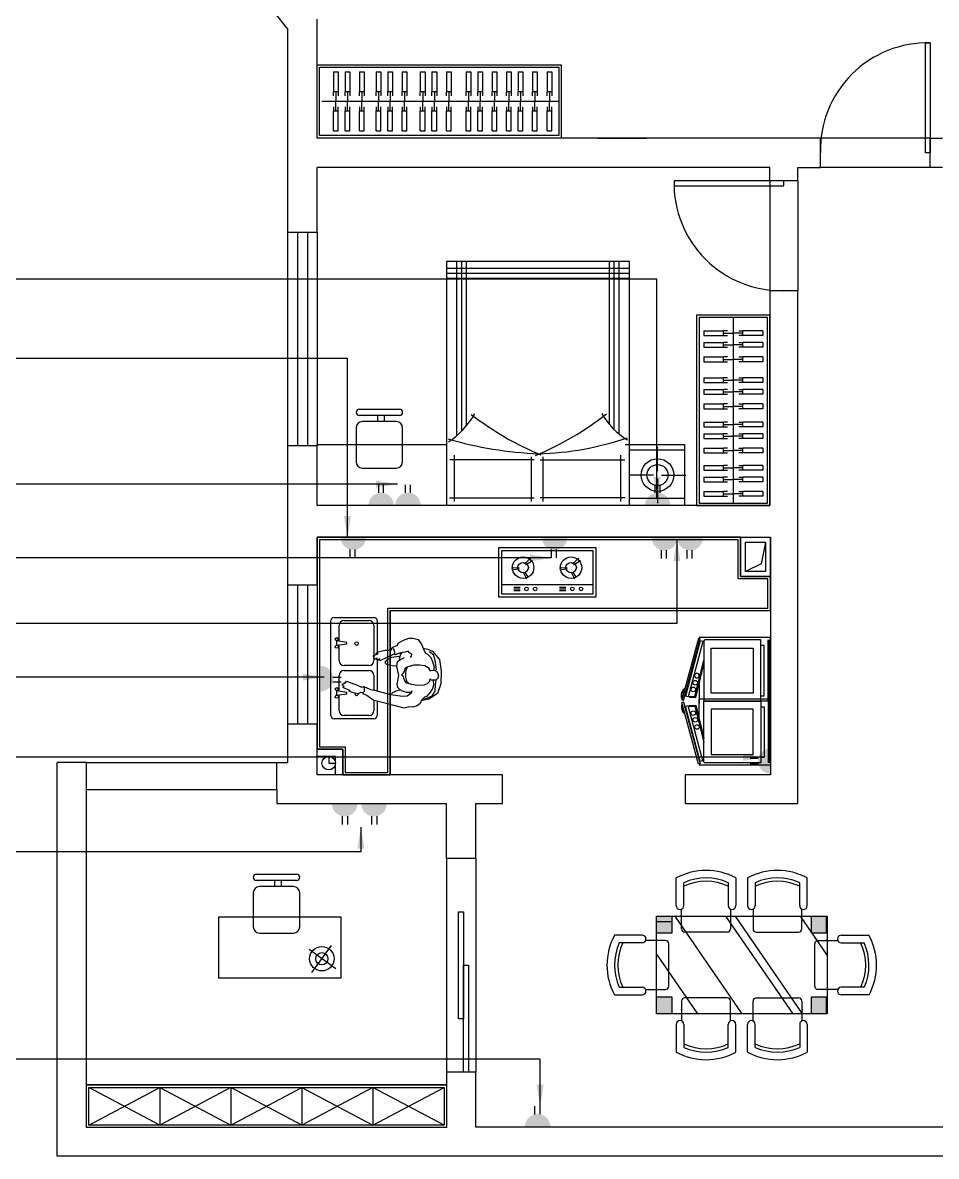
# Model space of a CAD drawing. Header units: millimetres. Extents: x -1705246 to 222838, y -3231245 to 126310.
# Drawn here: x 152558 to 160046, y -775 to 8510 of the extents above; entities that cross this region are included whole.
import ezdxf

# ---------------------------------------------------------------- set-up
doc = ezdxf.new("R2010")
doc.units = ezdxf.units.MM
for name, color, linetype in [('016-P平面家具', 1, 'Continuous'), ('家具', 1, 'Continuous'), ('家具内线', 8, 'Continuous'), ('家具外线', 1, 'Continuous')]:
    doc.layers.add(name, color=color, linetype=linetype)
doc.styles.get("Standard").update_dxf_attribs({"font": ''})
doc.styles.get('Standard').set_extended_font_data('SimSun')
doc.linetypes.add('FENCELINE1', pattern='A,6.35,-2.54,[133,ltypeshp.shx,S=2.54,R=0,X=-2.54,Y=0],-2.54,25.4', length=36.83)
doc.dimstyles.new('ISO-25', dxfattribs={"dimscale": 70, "dimtxt": 2.5, "dimasz": 2.5, "dimexe": 1.25, "dimexo": 0.625, "dimtad": 1, "dimdec": 0, "dimtxsty": 'Standard', "dimblk": 'ARCHTICK', "dimcen": 2.5, "dimclrd": 251, "dimclre": 251, "dimclrt": 3, "dimadec": 0, "dimazin": 0, "dimtfac": 1, "dimtdec": 0, "dimtix": 1, "dimtmove": 2, "dimatfit": 3, "dimfxl": 1, "dimarcsym": 0})

# ---------------------------------------------------------------- blocks, each defined once
blk = doc.blocks.new('_ArchTick')
at = {"color": 0, "linetype": 'ByBlock', "const_width": 0.15}
blk.add_lwpolyline([(-0.5, -0.5), (0.5, 0.5)], dxfattribs=at)

msp = doc.modelspace()

# ---------------------------------------------------------------- hatches: boundary and pattern name
for points in [[(155391.4, 4555.9), (155600, 4555.9, 1)], [(155611.4, 4555.9), (155820, 4555.9, 1)], [(157657.6, 4555.9), (157866.2, 4555.9, 1)], [(155371.6, 4295.7), (155163, 4295.7, 1)], [(157021.6, 4295.7), (156813, 4295.7, 1)], [(157922.8, 4290.6), (157714.2, 4290.6, 1)], [(158132.8, 4290.6), (157924.2, 4290.6, 1)], [(154999.3, 3241.6), (154999.3, 3033, 1)], [(158689.1, 2358.4), (158689.1, 2567, 1)], [(155301.6, 2112.9), (155093, 2112.9, 1)], [(155541.6, 2112.9), (155333, 2112.9, 1)], [(156674.6, -532.9), (156883.2, -532.9, 1)]]:
    msp.add_hatch(color=5).paths.add_polyline_path(points)
at = {"layer": '家具内线'}
h = msp.add_hatch(color=250, dxfattribs=at)
h.paths.add_polyline_path([(159024.1, 530.7), (159024.1, 391.7), (159151.4, 391.7), (159151.4, 530.7)])
h.paths.add_polyline_path([(159024.1, 1052.8), (159151.4, 1052.8), (159151.4, 1191.7), (159024.1, 1191.7)])
h.paths.add_polyline_path([(157751.4, 1052.8), (157878.7, 1052.8), (157878.7, 1191.7), (157751.4, 1191.7)])
h.paths.add_polyline_path([(157878.7, 530.7), (157751.4, 530.7), (157751.4, 391.7), (157878.7, 391.7)])

# ---------------------------------------------------------------- linework, layer by layer
at = {"color": 250}
for p, q in [((154613.2, 8601.8), (154731.2, 8454.4)), ((154731.2, 6795), (154731.2, 8454.4)), ((154971.2, 7565), (154971.2, 8538.7)), ((159956.2, 7445), (159956.2, 8345)), ((159956.2, 8345), (159996.2, 8345)), ((159996.2, 8345), (159996.2, 7445)), ((154971.2, 7565), (154971.2, 8165)), ((154971.2, 8165), (156971.2, 8165)), ((154991.2, 7585), (154991.2, 8145)), ((154991.2, 8145), (156951.2, 8145)), ((155105.4, 8106.7), (155144.3, 8106.7)), ((155105.4, 8106.7), (155105.4, 7944)), ((155144.3, 8106.7), (155144.3, 7944)), ((155200.9, 8106.7), (155239.8, 8106.7)), ((155200.9, 8106.7), (155200.9, 7944)), ((155239.8, 8106.7), (155239.8, 7944)), ((155319, 8106.7), (155357.9, 8106.7)), ((155319, 8106.7), (155319, 7944)), ((155357.9, 8106.7), (155357.9, 7944)), ((155455.2, 8106.7), (155494.2, 8106.7)), ((155455.2, 8106.7), (155455.2, 7944)), ((155494.2, 8106.7), (155494.2, 7944)), ((155550.7, 8106.7), (155589.7, 8106.7)), ((155550.7, 8106.7), (155550.7, 7944)), ((155589.7, 8106.7), (155589.7, 7944)), ((155668.9, 8106.7), (155707.8, 8106.7)), ((155668.9, 8106.7), (155668.9, 7944)), ((155707.8, 8106.7), (155707.8, 7944)), ((155817, 8106.7), (155855.9, 8106.7)), ((155817, 8106.7), (155817, 7944)), ((155855.9, 8106.7), (155855.9, 7944)), ((155912.5, 8106.7), (155951.4, 8106.7)), ((155912.5, 8106.7), (155912.5, 7944)), ((155951.4, 8106.7), (155951.4, 7944)), ((156030.6, 8106.7), (156069.5, 8106.7)), ((156030.6, 8106.7), (156030.6, 7944)), ((156069.5, 8106.7), (156069.5, 7944)), ((156191.8, 8106.7), (156230.7, 8106.7)), ((156191.8, 8106.7), (156191.8, 7944)), ((156230.7, 8106.7), (156230.7, 7944)), ((156287.3, 8106.7), (156326.2, 8106.7)), ((156287.3, 8106.7), (156287.3, 7944)), ((156326.2, 8106.7), (156326.2, 7944)), ((156405.4, 8106.7), (156444.3, 8106.7)), ((156405.4, 8106.7), (156405.4, 7944)), ((156444.3, 8106.7), (156444.3, 7944)), ((156522.8, 8106.7), (156561.7, 8106.7)), ((156522.8, 8106.7), (156522.8, 7944)), ((156561.7, 8106.7), (156561.7, 7944)), ((156618.2, 8106.7), (156657.2, 8106.7)), ((156618.2, 8106.7), (156618.2, 7944)), ((156657.2, 8106.7), (156657.2, 7944)), ((156736.4, 8106.7), (156775.3, 8106.7)), ((156736.4, 8106.7), (156736.4, 7944)), ((156775.3, 8106.7), (156775.3, 7944)), ((156856.7, 8106.7), (156895.6, 8106.7)), ((156856.7, 8106.7), (156856.7, 7944)), ((156895.6, 8106.7), (156895.6, 7944)), ((156951.2, 8145), (156951.2, 7585)), ((156971.2, 8165), (156971.2, 7565)), ((155144.3, 7944), (155105.4, 7944)), ((155105.4, 7910.3), (155105.4, 7944)), ((155124.9, 7944), (155124.9, 7865)), ((155144.3, 7944), (155144.3, 7910.3)), ((155239.8, 7944), (155200.9, 7944)), ((155200.9, 7910.3), (155200.9, 7944)), ((155220.4, 7944), (155220.4, 7865)), ((155239.8, 7944), (155239.8, 7910.3)), ((155357.9, 7944), (155319, 7944)), ((155319, 7910.3), (155319, 7944)), ((155338.5, 7944), (155338.5, 7865)), ((155357.9, 7944), (155357.9, 7910.3)), ((155494.2, 7944), (155455.2, 7944)), ((155455.2, 7910.3), (155455.2, 7944)), ((155474.7, 7944), (155474.7, 7865)), ((155494.2, 7944), (155494.2, 7910.3)), ((155589.7, 7944), (155550.7, 7944)), ((155550.7, 7910.3), (155550.7, 7944)), ((155570.2, 7944), (155570.2, 7865)), ((155589.7, 7944), (155589.7, 7910.3)), ((155707.8, 7944), (155668.9, 7944)), ((155668.9, 7910.3), (155668.9, 7944)), ((155688.3, 7944), (155688.3, 7865)), ((155707.8, 7944), (155707.8, 7910.3)), ((155855.9, 7944), (155817, 7944)), ((155817, 7910.3), (155817, 7944)), ((155836.5, 7944), (155836.5, 7865)), ((155855.9, 7944), (155855.9, 7910.3)), ((155951.4, 7944), (155912.5, 7944)), ((155912.5, 7910.3), (155912.5, 7944)), ((155932, 7944), (155932, 7865)), ((155951.4, 7944), (155951.4, 7910.3)), ((156069.5, 7944), (156030.6, 7944)), ((156030.6, 7910.3), (156030.6, 7944)), ((156050.1, 7944), (156050.1, 7865)), ((156069.5, 7944), (156069.5, 7910.3)), ((156230.7, 7944), (156191.8, 7944)), ((156191.8, 7910.3), (156191.8, 7944)), ((156211.3, 7944), (156211.3, 7865)), ((156230.7, 7944), (156230.7, 7910.3)), ((156326.2, 7944), (156287.3, 7944)), ((156287.3, 7910.3), (156287.3, 7944)), ((156306.8, 7944), (156306.8, 7865)), ((156326.2, 7944), (156326.2, 7910.3)), ((156444.3, 7944), (156405.4, 7944)), ((156405.4, 7910.3), (156405.4, 7944)), ((156424.9, 7944), (156424.9, 7865)), ((156444.3, 7944), (156444.3, 7910.3)), ((156561.7, 7944), (156522.8, 7944)), ((156522.8, 7910.3), (156522.8, 7944)), ((156542.2, 7944), (156542.2, 7865)), ((156561.7, 7944), (156561.7, 7910.3)), ((156657.2, 7944), (156618.2, 7944)), ((156618.2, 7910.3), (156618.2, 7944)), ((156637.7, 7944), (156637.7, 7865)), ((156657.2, 7944), (156657.2, 7910.3)), ((156775.3, 7944), (156736.4, 7944)), ((156736.4, 7910.3), (156736.4, 7944)), ((156755.8, 7944), (156755.8, 7865)), ((156775.3, 7944), (156775.3, 7910.3)), ((156895.6, 7944), (156856.7, 7944)), ((156856.7, 7910.3), (156856.7, 7944)), ((156876.2, 7944), (156876.2, 7865)), ((156895.6, 7944), (156895.6, 7910.3)), ((156951.2, 7865), (155011.2, 7865)), ((155105.4, 7819.7), (155105.4, 7786)), ((155124.9, 7786), (155124.9, 7865)), ((155144.3, 7786), (155144.3, 7819.7)), ((155200.9, 7819.7), (155200.9, 7786)), ((155220.4, 7786), (155220.4, 7865)), ((155239.8, 7786), (155239.8, 7819.7)), ((155319, 7819.7), (155319, 7786)), ((155338.5, 7786), (155338.5, 7865)), ((155357.9, 7786), (155357.9, 7819.7)), ((155455.2, 7819.7), (155455.2, 7786)), ((155474.7, 7786), (155474.7, 7865)), ((155494.2, 7786), (155494.2, 7819.7)), ((155550.7, 7819.7), (155550.7, 7786)), ((155570.2, 7786), (155570.2, 7865)), ((155589.7, 7786), (155589.7, 7819.7)), ((155668.9, 7819.7), (155668.9, 7786)), ((155688.3, 7786), (155688.3, 7865)), ((155707.8, 7786), (155707.8, 7819.7)), ((155817, 7819.7), (155817, 7786)), ((155836.5, 7786), (155836.5, 7865)), ((155855.9, 7786), (155855.9, 7819.7)), ((155912.5, 7819.7), (155912.5, 7786)), ((155932, 7786), (155932, 7865)), ((155951.4, 7786), (155951.4, 7819.7)), ((156030.6, 7819.7), (156030.6, 7786)), ((156050.1, 7786), (156050.1, 7865)), ((156069.5, 7786), (156069.5, 7819.7)), ((156191.8, 7819.7), (156191.8, 7786)), ((156211.3, 7786), (156211.3, 7865)), ((156230.7, 7786), (156230.7, 7819.7)), ((156287.3, 7819.7), (156287.3, 7786)), ((156306.8, 7786), (156306.8, 7865)), ((156326.2, 7786), (156326.2, 7819.7)), ((156405.4, 7819.7), (156405.4, 7786)), ((156424.9, 7786), (156424.9, 7865)), ((156444.3, 7786), (156444.3, 7819.7)), ((156522.8, 7819.7), (156522.8, 7786)), ((156542.2, 7786), (156542.2, 7865)), ((156561.7, 7786), (156561.7, 7819.7)), ((156618.2, 7819.7), (156618.2, 7786)), ((156637.7, 7786), (156637.7, 7865)), ((156657.2, 7786), (156657.2, 7819.7)), ((156736.4, 7819.7), (156736.4, 7786)), ((156755.8, 7786), (156755.8, 7865)), ((156775.3, 7786), (156775.3, 7819.7)), ((156856.7, 7819.7), (156856.7, 7786)), ((156876.2, 7786), (156876.2, 7865)), ((156895.6, 7786), (156895.6, 7819.7)), ((155144.3, 7786), (155105.4, 7786)), ((155105.4, 7623.3), (155105.4, 7786)), ((155144.3, 7623.3), (155144.3, 7786)), ((155239.8, 7786), (155200.9, 7786)), ((155200.9, 7623.3), (155200.9, 7786)), ((155239.8, 7623.3), (155239.8, 7786)), ((155357.9, 7786), (155319, 7786)), ((155319, 7623.3), (155319, 7786)), ((155357.9, 7623.3), (155357.9, 7786)), ((155494.2, 7786), (155455.2, 7786)), ((155455.2, 7623.3), (155455.2, 7786)), ((155494.2, 7623.3), (155494.2, 7786)), ((155589.7, 7786), (155550.7, 7786)), ((155550.7, 7623.3), (155550.7, 7786)), ((155589.7, 7623.3), (155589.7, 7786)), ((155707.8, 7786), (155668.9, 7786)), ((155668.9, 7623.3), (155668.9, 7786)), ((155707.8, 7623.3), (155707.8, 7786)), ((155855.9, 7786), (155817, 7786)), ((155817, 7623.3), (155817, 7786)), ((155855.9, 7623.3), (155855.9, 7786)), ((155951.4, 7786), (155912.5, 7786)), ((155912.5, 7623.3), (155912.5, 7786)), ((155951.4, 7623.3), (155951.4, 7786)), ((156069.5, 7786), (156030.6, 7786)), ((156030.6, 7623.3), (156030.6, 7786)), ((156069.5, 7623.3), (156069.5, 7786)), ((156230.7, 7786), (156191.8, 7786)), ((156191.8, 7623.3), (156191.8, 7786)), ((156230.7, 7623.3), (156230.7, 7786)), ((156326.2, 7786), (156287.3, 7786)), ((156287.3, 7623.3), (156287.3, 7786)), ((156326.2, 7623.3), (156326.2, 7786)), ((156444.3, 7786), (156405.4, 7786)), ((156405.4, 7623.3), (156405.4, 7786)), ((156444.3, 7623.3), (156444.3, 7786)), ((156561.7, 7786), (156522.8, 7786)), ((156522.8, 7623.3), (156522.8, 7786)), ((156561.7, 7623.3), (156561.7, 7786)), ((156657.2, 7786), (156618.2, 7786)), ((156618.2, 7623.3), (156618.2, 7786)), ((156657.2, 7623.3), (156657.2, 7786)), ((156775.3, 7786), (156736.4, 7786)), ((156736.4, 7623.3), (156736.4, 7786)), ((156775.3, 7623.3), (156775.3, 7786)), ((156895.6, 7786), (156856.7, 7786)), ((156856.7, 7623.3), (156856.7, 7786)), ((156895.6, 7623.3), (156895.6, 7786)), ((155105.4, 7623.3), (155144.3, 7623.3)), ((155200.9, 7623.3), (155239.8, 7623.3)), ((155319, 7623.3), (155357.9, 7623.3)), ((155455.2, 7623.3), (155494.2, 7623.3)), ((155550.7, 7623.3), (155589.7, 7623.3)), ((155668.9, 7623.3), (155707.8, 7623.3)), ((155817, 7623.3), (155855.9, 7623.3)), ((155912.5, 7623.3), (155951.4, 7623.3)), ((156030.6, 7623.3), (156069.5, 7623.3)), ((156191.8, 7623.3), (156230.7, 7623.3)), ((156287.3, 7623.3), (156326.2, 7623.3)), ((156405.4, 7623.3), (156444.3, 7623.3)), ((156522.8, 7623.3), (156561.7, 7623.3)), ((156618.2, 7623.3), (156657.2, 7623.3)), ((156736.4, 7623.3), (156775.3, 7623.3)), ((156856.7, 7623.3), (156895.6, 7623.3)), ((156971.2, 7565), (154971.2, 7565)), ((156951.2, 7585), (154991.2, 7585)), ((159096.2, 7565), (154991.2, 7565)), ((157271.2, 7565), (157671.2, 7565)), ((159096.2, 7325), (159096.2, 7565)), ((159996.2, 7565), (159096.2, 7565)), ((159996.2, 7325), (159996.2, 7565)), ((159996.2, 7565), (160096.2, 7565)), ((159996.2, 7445), (159956.2, 7445)), ((154971.2, 6795), (154971.2, 7325)), ((158681.2, 7325), (154971.2, 7325)), ((158681.2, 7215), (158681.2, 7325)), ((158911.2, 7215), (158911.2, 7325)), ((158911.2, 7325), (159096.2, 7325)), ((159996.2, 7325), (159096.2, 7325)), ((160096.2, 7325), (159996.2, 7325)), ((158796.2, 7215), (157896.2, 7215)), ((157896.2, 7215), (157896.2, 7175)), ((157896.2, 7175), (158796.2, 7175)), ((158911.2, 7215), (158681.2, 7215)), ((158681.2, 7215), (158681.2, 6315)), ((158796.2, 7175), (158796.2, 7215)), ((158911.2, 7215), (158911.2, 6315)), ((154731.2, 5045), (154731.2, 6795)), ((154731.2, 6795), (154971.2, 6795)), ((154811.2, 6795), (154811.2, 5045)), ((154891.2, 6795), (154891.2, 5045)), ((154971.2, 6795), (154971.2, 5045)), ((158911.2, 6315), (158681.2, 6315)), ((158681.2, 6315), (158681.2, 4555)), ((158911.2, 2115), (158911.2, 6315)), ((158681.2, 6115), (158081.2, 6115)), ((158081.2, 6115), (158081.2, 4555)), ((158661.2, 6095), (158101.2, 6095)), ((158101.2, 6095), (158101.2, 4575)), ((158381.2, 6095), (158381.2, 4575)), ((158661.2, 4575), (158661.2, 6095)), ((158681.2, 4555), (158681.2, 6115)), ((158139.5, 5985.5), (158139.5, 5946.6)), ((158139.5, 5985.5), (158302.2, 5985.5)), ((158139.5, 5946.6), (158302.2, 5946.6)), ((158302.2, 5946.6), (158302.2, 5985.5)), ((158335.9, 5985.5), (158302.2, 5985.5)), ((158302.2, 5966), (158381.2, 5966)), ((158302.2, 5946.6), (158335.9, 5946.6)), ((158460.3, 5966), (158381.2, 5966)), ((158426.6, 5985.5), (158460.3, 5985.5)), ((158460.3, 5946.6), (158426.6, 5946.6)), ((158460.3, 5946.6), (158460.3, 5985.5)), ((158623, 5985.5), (158460.3, 5985.5)), ((158623, 5946.6), (158460.3, 5946.6)), ((158623, 5985.5), (158623, 5946.6)), ((158139.5, 5890), (158139.5, 5851.1)), ((158139.5, 5890), (158302.2, 5890)), ((158139.5, 5851.1), (158302.2, 5851.1)), ((158302.2, 5851.1), (158302.2, 5890)), ((158335.9, 5890), (158302.2, 5890)), ((158302.2, 5870.5), (158381.2, 5870.5)), ((158302.2, 5851.1), (158335.9, 5851.1)), ((158460.3, 5870.5), (158381.2, 5870.5)), ((158426.6, 5890), (158460.3, 5890)), ((158460.3, 5851.1), (158426.6, 5851.1)), ((158460.3, 5851.1), (158460.3, 5890)), ((158623, 5890), (158460.3, 5890)), ((158623, 5851.1), (158460.3, 5851.1)), ((158623, 5890), (158623, 5851.1)), ((158139.5, 5771.9), (158139.5, 5733)), ((158139.5, 5771.9), (158302.2, 5771.9)), ((158302.2, 5733), (158302.2, 5771.9)), ((158335.9, 5771.9), (158302.2, 5771.9)), ((158426.6, 5771.9), (158460.3, 5771.9)), ((158460.3, 5733), (158460.3, 5771.9)), ((158623, 5771.9), (158460.3, 5771.9)), ((158623, 5771.9), (158623, 5733)), ((158139.5, 5733), (158302.2, 5733)), ((158302.2, 5752.4), (158381.2, 5752.4)), ((158302.2, 5733), (158335.9, 5733)), ((158460.3, 5752.4), (158381.2, 5752.4)), ((158460.3, 5733), (158426.6, 5733)), ((158623, 5733), (158460.3, 5733)), ((158139.5, 5600.6), (158139.5, 5561.6)), ((158139.5, 5600.6), (158302.2, 5600.6)), ((158302.2, 5561.6), (158302.2, 5600.6)), ((158335.9, 5600.6), (158302.2, 5600.6)), ((158302.2, 5581.1), (158381.2, 5581.1)), ((158460.3, 5581.1), (158381.2, 5581.1)), ((158426.6, 5600.6), (158460.3, 5600.6)), ((158460.3, 5561.6), (158460.3, 5600.6)), ((158623, 5600.6), (158460.3, 5600.6)), ((158623, 5600.6), (158623, 5561.6)), ((158139.5, 5561.6), (158302.2, 5561.6)), ((158139.5, 5505.1), (158139.5, 5466.1)), ((158139.5, 5505.1), (158302.2, 5505.1)), ((158302.2, 5561.6), (158335.9, 5561.6)), ((158302.2, 5466.1), (158302.2, 5505.1)), ((158335.9, 5505.1), (158302.2, 5505.1)), ((158302.2, 5485.6), (158381.2, 5485.6)), ((158460.3, 5485.6), (158381.2, 5485.6)), ((158460.3, 5561.6), (158426.6, 5561.6)), ((158426.6, 5505.1), (158460.3, 5505.1)), ((158623, 5561.6), (158460.3, 5561.6)), ((158460.3, 5466.1), (158460.3, 5505.1)), ((158623, 5505.1), (158460.3, 5505.1)), ((158623, 5505.1), (158623, 5466.1)), ((158139.5, 5466.1), (158302.2, 5466.1)), ((158139.5, 5386.9), (158139.5, 5348)), ((158139.5, 5386.9), (158302.2, 5386.9)), ((158302.2, 5466.1), (158335.9, 5466.1)), ((158302.2, 5348), (158302.2, 5386.9)), ((158335.9, 5386.9), (158302.2, 5386.9)), ((158460.3, 5466.1), (158426.6, 5466.1)), ((158426.6, 5386.9), (158460.3, 5386.9)), ((158623, 5466.1), (158460.3, 5466.1)), ((158460.3, 5348), (158460.3, 5386.9)), ((158623, 5386.9), (158460.3, 5386.9)), ((158623, 5386.9), (158623, 5348)), ((158139.5, 5348), (158302.2, 5348)), ((158302.2, 5367.5), (158381.2, 5367.5)), ((158302.2, 5348), (158335.9, 5348)), ((158460.3, 5367.5), (158381.2, 5367.5)), ((158460.3, 5348), (158426.6, 5348)), ((158623, 5348), (158460.3, 5348)), ((158139.5, 5238.5), (158139.5, 5199.6)), ((158139.5, 5238.5), (158302.2, 5238.5)), ((158139.5, 5199.6), (158302.2, 5199.6)), ((158302.2, 5199.6), (158302.2, 5238.5)), ((158335.9, 5238.5), (158302.2, 5238.5)), ((158302.2, 5219.1), (158381.2, 5219.1)), ((158302.2, 5199.6), (158335.9, 5199.6)), ((158460.3, 5219.1), (158381.2, 5219.1)), ((158426.6, 5238.5), (158460.3, 5238.5)), ((158460.3, 5199.6), (158426.6, 5199.6)), ((158460.3, 5199.6), (158460.3, 5238.5)), ((158623, 5238.5), (158460.3, 5238.5)), ((158623, 5199.6), (158460.3, 5199.6)), ((158623, 5238.5), (158623, 5199.6)), ((158139.5, 5143), (158139.5, 5104.1)), ((158139.5, 5143), (158302.2, 5143)), ((158302.2, 5104.1), (158302.2, 5143)), ((158335.9, 5143), (158302.2, 5143)), ((158302.2, 5123.6), (158381.2, 5123.6)), ((158460.3, 5123.6), (158381.2, 5123.6)), ((158426.6, 5143), (158460.3, 5143)), ((158460.3, 5104.1), (158460.3, 5143)), ((158623, 5143), (158460.3, 5143)), ((158623, 5143), (158623, 5104.1)), ((154731.2, 3905), (154731.2, 5045)), ((154971.2, 5045), (154731.2, 5045)), ((154971.2, 4555), (154971.2, 5055)), ((154971.2, 5055), (156031.2, 5055)), ((154971.2, 4555), (154971.2, 5045)), ((156031.2, 5055), (156031.2, 4555)), ((158139.5, 5104.1), (158302.2, 5104.1)), ((158139.5, 5024.9), (158139.5, 4986)), ((158139.5, 5024.9), (158302.2, 5024.9)), ((158302.2, 5104.1), (158335.9, 5104.1)), ((158302.2, 4986), (158302.2, 5024.9)), ((158335.9, 5024.9), (158302.2, 5024.9)), ((158460.3, 5104.1), (158426.6, 5104.1)), ((158426.6, 5024.9), (158460.3, 5024.9)), ((158623, 5104.1), (158460.3, 5104.1)), ((158460.3, 4986), (158460.3, 5024.9)), ((158623, 5024.9), (158460.3, 5024.9)), ((158623, 5024.9), (158623, 4986)), ((158139.5, 4986), (158302.2, 4986)), ((158302.2, 5005.5), (158381.2, 5005.5)), ((158302.2, 4986), (158335.9, 4986)), ((158460.3, 5005.5), (158381.2, 5005.5)), ((158460.3, 4986), (158426.6, 4986)), ((158623, 4986), (158460.3, 4986)), ((158139.5, 4884.1), (158139.5, 4845.1)), ((158139.5, 4884.1), (158302.2, 4884.1)), ((158139.5, 4845.1), (158302.2, 4845.1)), ((158302.2, 4845.1), (158302.2, 4884.1)), ((158335.9, 4884.1), (158302.2, 4884.1)), ((158302.2, 4864.6), (158381.2, 4864.6)), ((158302.2, 4845.1), (158335.9, 4845.1)), ((158460.3, 4864.6), (158381.2, 4864.6)), ((158426.6, 4884.1), (158460.3, 4884.1)), ((158460.3, 4845.1), (158426.6, 4845.1)), ((158460.3, 4845.1), (158460.3, 4884.1)), ((158623, 4884.1), (158460.3, 4884.1)), ((158623, 4845.1), (158460.3, 4845.1)), ((158623, 4884.1), (158623, 4845.1)), ((158139.5, 4788.6), (158139.5, 4749.7)), ((158139.5, 4788.6), (158302.2, 4788.6)), ((158139.5, 4749.7), (158302.2, 4749.7)), ((158302.2, 4749.7), (158302.2, 4788.6)), ((158335.9, 4788.6), (158302.2, 4788.6)), ((158302.2, 4769.1), (158381.2, 4769.1)), ((158302.2, 4749.7), (158335.9, 4749.7)), ((158460.3, 4769.1), (158381.2, 4769.1)), ((158426.6, 4788.6), (158460.3, 4788.6)), ((158460.3, 4749.7), (158426.6, 4749.7)), ((158460.3, 4749.7), (158460.3, 4788.6)), ((158623, 4788.6), (158460.3, 4788.6)), ((158623, 4749.7), (158460.3, 4749.7)), ((158623, 4788.6), (158623, 4749.7)), ((158139.5, 4670.5), (158139.5, 4631.5)), ((158139.5, 4670.5), (158302.2, 4670.5)), ((158302.2, 4631.5), (158302.2, 4670.5)), ((158335.9, 4670.5), (158302.2, 4670.5)), ((158302.2, 4651), (158381.2, 4651)), ((158460.3, 4651), (158381.2, 4651)), ((158426.6, 4670.5), (158460.3, 4670.5)), ((158460.3, 4631.5), (158460.3, 4670.5)), ((158623, 4670.5), (158460.3, 4670.5)), ((158623, 4670.5), (158623, 4631.5)), ((158681.2, 4555), (154971.2, 4555)), ((156031.2, 4555), (154971.2, 4555)), ((158081.2, 4555), (158681.2, 4555)), ((158101.2, 4575), (158661.2, 4575)), ((158139.5, 4631.5), (158302.2, 4631.5)), ((158302.2, 4631.5), (158335.9, 4631.5)), ((158460.3, 4631.5), (158426.6, 4631.5)), ((158623, 4631.5), (158460.3, 4631.5)), ((154971.2, 3905), (154971.2, 4295)), ((154971.2, 4295), (158441.2, 4295)), ((158441.2, 4295), (154971.2, 4295)), ((154971.2, 4295), (154971.2, 3905)), ((158421.2, 4275), (154991.2, 4275)), ((154991.2, 4275), (154991.2, 3905)), ((158421.2, 3955), (158421.2, 4275)), ((158441.2, 4295), (158441.2, 3975)), ((158441.2, 3975), (158441.2, 4295)), ((158441.2, 3975), (158441.2, 4295)), ((158441.2, 4295), (158686.2, 4295)), ((158686.2, 3975), (158686.2, 4295)), ((158686.2, 4295), (158686.2, 3975)), ((157232.7, 4182.9), (156482.7, 4182.9)), ((156482.7, 4182.9), (156482.7, 3832.9)), ((157232.7, 3832.9), (157232.7, 4182.9)), ((158481.2, 4015), (158481.2, 4255)), ((158481.2, 4255), (158646.2, 4255)), ((158646.2, 4255), (158611.7, 4078)), ((158646.2, 4255), (158646.2, 4015)), ((156670.7, 4077.9), (156723.7, 4123.9)), ((156678.7, 4068.9), (156736.7, 4104.9)), ((157063.7, 4077.9), (157116.7, 4123.9)), ((157071.7, 4068.9), (157129.7, 4104.9)), ((156627.7, 4045.9), (156565.7, 4042.9)), ((156626.7, 4035.9), (156570.7, 4024.9)), ((156659.7, 4008.9), (156686.7, 3955.9)), ((156671.7, 4010.9), (156701.7, 3966.9)), ((157020.7, 4045.9), (156958.7, 4042.9)), ((157019.7, 4035.9), (156963.7, 4024.9)), ((157052.7, 4008.9), (157079.7, 3955.9)), ((157064.7, 4010.9), (157094.7, 3966.9)), ((158611.7, 4078), (158481.2, 4015)), ((158646.2, 4015), (158481.2, 4015)), ((154731.2, 2765), (154731.2, 3905)), ((154731.2, 3905), (154971.2, 3905)), ((154811.2, 3905), (154811.2, 2765)), ((154891.2, 3905), (154891.2, 2765)), ((154971.2, 3905), (154971.2, 2765)), ((154971.2, 3905), (154971.2, 2765)), ((154971.2, 3905), (154971.2, 2765)), ((154991.2, 3905), (154991.2, 2765)), ((157232.7, 3905.9), (156482.7, 3905.9)), ((158666.2, 3955), (158421.2, 3955)), ((158441.2, 3975), (158686.2, 3975)), ((158686.2, 3975), (158441.2, 3975)), ((158686.2, 3975), (158441.2, 3975)), ((158666.2, 3715), (158666.2, 3955)), ((158686.2, 3975), (158686.2, 2350)), ((158686.2, 3695), (158686.2, 3975)), ((156482.7, 3832.9), (157232.7, 3832.9)), ((156634.7, 3884.9), (156582.7, 3884.9)), ((156634.7, 3870.9), (156582.7, 3870.9)), ((156634.7, 3856.9), (156582.7, 3856.9)), ((157010.7, 3884.9), (156958.7, 3884.9)), ((157010.7, 3870.9), (156958.7, 3870.9)), ((157010.7, 3856.9), (156958.7, 3856.9)), ((155551.2, 2370), (155551.2, 3715)), ((155551.2, 3715), (158666.2, 3715)), ((155109.6, 3638.7), (155437.2, 3638.7)), ((155571.2, 3695), (155571.2, 2350)), ((155571.2, 3695), (158686.2, 3695)), ((155571.2, 2350), (155571.2, 3695)), ((155571.2, 3695), (158686.2, 3695)), ((155084.4, 2834.5), (155084.4, 3613.5)), ((155151.6, 3444.3), (155151.6, 3571.5)), ((155193.6, 3613.5), (155395.2, 3613.5)), ((155437.2, 3571.5), (155437.2, 3285.9)), ((155462.4, 3613.5), (155462.4, 3350.3)), ((155129.7, 3447.7), (155129.1, 3411.9)), ((155213.9, 3434.5), (155129.7, 3447.7)), ((155635.6, 3428.7), (155680.2, 3453.4)), ((155680.2, 3453.4), (155723.1, 3468.3)), ((155723.1, 3468.3), (155756.1, 3469.9)), ((155756.1, 3469.9), (155799, 3456.7)), ((155799, 3456.7), (155828.7, 3415.5)), ((155129.1, 3411.9), (155213.9, 3421.9)), ((155151.6, 3285.9), (155151.6, 3414.5)), ((155213.9, 3421.9), (155213.9, 3434.5)), ((155454.1, 3339.7), (155459, 3347.9)), ((155459, 3347.9), (155470.6, 3356.1)), ((155470.6, 3356.1), (155493.7, 3361.1)), ((155493.7, 3361.1), (155528.3, 3371)), ((155528.3, 3371), (155558, 3371)), ((155558, 3371), (155581.1, 3374.3)), ((155581.1, 3374.3), (155586.1, 3392.4)), ((155586.1, 3392.4), (155629, 3412.2)), ((155602.6, 3371), (155596, 3384.2)), ((155609.2, 3352.8), (155602.6, 3371)), ((155609.2, 3336.4), (155609.2, 3352.8)), ((155653.7, 3349.5), (155610.8, 3331.4)), ((155629, 3412.2), (155635.6, 3428.7)), ((155670.3, 3351.2), (155653.7, 3349.5)), ((155653.7, 3333.1), (155665.3, 3349.5)), ((155691.7, 3354.5), (155670.3, 3351.2)), ((155716.5, 3361.1), (155691.7, 3354.5)), ((155729.7, 3347.9), (155716.5, 3361.1)), ((155746.2, 3338), (155729.7, 3347.9)), ((155828.7, 3415.5), (155843.5, 3377.6)), ((155838.6, 3385.8), (155879.8, 3377.6)), ((155843.5, 3377.6), (155856.7, 3349.5)), ((155856.7, 3349.5), (155876.5, 3338)), ((155879.8, 3377.6), (155916.2, 3361.1)), ((155927.7, 3329.8), (155891.4, 3357.8)), ((155916.2, 3361.1), (155973.9, 3295.1)), ((155432.6, 3314.9), (155434.3, 3326.5)), ((155439.2, 3313.3), (155432.6, 3314.9)), ((155434.3, 3326.5), (155472.2, 3341.3)), ((155435.9, 3305), (155439.2, 3313.3)), ((155440.9, 3296.8), (155435.9, 3305)), ((155462.3, 3305), (155440.9, 3296.8)), ((155472.2, 3341.3), (155454.1, 3339.7)), ((155457.4, 3293.5), (155462.3, 3305)), ((155465.6, 3290.2), (155457.4, 3293.5)), ((155462.4, 3291.5), (155462.4, 3037.6)), ((155485.4, 3300.1), (155465.6, 3290.2)), ((155477.2, 3285.2), (155485.4, 3300.1)), ((155485.4, 3283.6), (155477.2, 3285.2)), ((155543.2, 3311.6), (155485.4, 3283.6)), ((155536.6, 3285.2), (155525, 3268.7)), ((155525, 3268.7), (155539.9, 3257.2)), ((155579.5, 3311.6), (155536.6, 3285.2)), ((155539.9, 3257.2), (155586.1, 3244)), ((155594.3, 3336.4), (155543.2, 3311.6)), ((155647.1, 3318.2), (155579.5, 3311.6)), ((155610.8, 3331.4), (155594.3, 3336.4)), ((155625.7, 3237.4), (155629, 3277)), ((155629, 3277), (155653.7, 3295.1)), ((155645.5, 3295.1), (155653.7, 3333.1)), ((155653.7, 3295.1), (155686.8, 3310)), ((155718.1, 3237.4), (155767.6, 3250.6)), ((155733, 3313.3), (155744.5, 3321.5)), ((155744.5, 3321.5), (155746.2, 3338)), ((155767.6, 3250.6), (155810.5, 3250.6)), ((155810.5, 3250.6), (155855.1, 3245.7)), ((155876.5, 3338), (155902.9, 3310)), ((155902.9, 3310), (155917.8, 3278.6)), ((155917.8, 3278.6), (155929.4, 3232.5)), ((155942.6, 3272), (155927.7, 3329.8)), ((155949.2, 3209.4), (155942.6, 3272)), ((155973.9, 3295.1), (155988.8, 3197.8)), ((155151.6, 3034.8), (155151.6, 3162.1)), ((155395.2, 3243.9), (155193.6, 3243.9)), ((155193.6, 3204.1), (155395.2, 3204.1)), ((155437.2, 3162.1), (155437.2, 3043.6)), ((155586.1, 3244), (155620.7, 3242.4)), ((155640.5, 3163.2), (155625.7, 3237.4)), ((155627.3, 3092.3), (155640.5, 3163.2)), ((155662, 3168.2), (155670.3, 3176.4)), ((155670.3, 3159.9), (155662, 3168.2)), ((155670.3, 3176.4), (155680.2, 3186.3)), ((155680.2, 3155), (155670.3, 3159.9)), ((155680.2, 3186.3), (155686.8, 3199.5)), ((155686.8, 3199.5), (155695, 3225.9)), ((155695, 3225.9), (155718.1, 3237.4)), ((155700, 3211), (155695, 3189.6)), ((155695, 3189.6), (155696.7, 3171.5)), ((155696.7, 3171.5), (155696.7, 3148.4)), ((155709.9, 3230.8), (155700, 3211)), ((155855.1, 3245.7), (155881.5, 3227.5)), ((155881.5, 3227.5), (155893, 3212.7)), ((155893, 3212.7), (155896.3, 3199.5)), ((155896.3, 3199.5), (155901.3, 3202.8)), ((155901.3, 3202.8), (155921.1, 3207.7)), ((155921.1, 3207.7), (155936, 3206.1)), ((155929.4, 3232.5), (155924.4, 3212.7)), ((155936, 3206.1), (155950.8, 3199.5)), ((155950.8, 3199.5), (155960.7, 3179.7)), ((155967.3, 3159.9), (155959.1, 3135.2)), ((155960.7, 3179.7), (155967.3, 3159.9)), ((155988.8, 3197.8), (155985.5, 3094)), ((155180.1, 3094), (155193.3, 3094)), ((155180.1, 3080.8), (155180.1, 3094)), ((155191.6, 3070.9), (155180.1, 3080.8)), ((155185, 3067.6), (155191.6, 3070.9)), ((155186.7, 3061), (155185, 3067.6)), ((155193.3, 3103.9), (155204.9, 3103.9)), ((155193.3, 3094), (155193.3, 3103.9)), ((155204.9, 3103.9), (155213.1, 3115.4)), ((155213.1, 3115.4), (155256, 3100.6)), ((155256, 3100.6), (155289, 3090.7)), ((155289, 3090.7), (155335.2, 3067.6)), ((155335.2, 3067.6), (155341.8, 3070.9)), ((155341.8, 3070.9), (155355, 3072.5)), ((155358.3, 3059.3), (155351.7, 3064.3)), ((155355, 3072.5), (155409.5, 3047.8)), ((155632.3, 3064.3), (155627.3, 3092.3)), ((155662, 3037.9), (155632.3, 3064.3)), ((155681.8, 3138.5), (155680.2, 3155)), ((155690.1, 3118.7), (155681.8, 3138.5)), ((155706.6, 3100.6), (155690.1, 3118.7)), ((155696.7, 3148.4), (155701.6, 3128.6)), ((155701.6, 3128.6), (155708.2, 3107.2)), ((155746.2, 3090.7), (155706.6, 3100.6)), ((155708.2, 3107.2), (155721.4, 3102.2)), ((155794, 3082.4), (155746.2, 3090.7)), ((155846.8, 3084.1), (155794, 3082.4)), ((155873.2, 3094), (155846.8, 3084.1)), ((155891.4, 3113.7), (155873.2, 3094)), ((155896.3, 3135.2), (155891.4, 3113.7)), ((155902.9, 3125.3), (155896.3, 3135.2)), ((155919.5, 3123.6), (155902.9, 3125.3)), ((155926.1, 3084.1), (155914.5, 3047.8)), ((155942.6, 3125.3), (155919.5, 3123.6)), ((155922.8, 3122), (155926.1, 3084.1)), ((155937.6, 3036.2), (155942.6, 3087.4)), ((155959.1, 3135.2), (155942.6, 3125.3)), ((155942.6, 3087.4), (155947.5, 3125.3)), ((155985.5, 3094), (155959.1, 3016.5)), ((155129.7, 3038.3), (155129.1, 3002.4)), ((155129.1, 3002.4), (155213.9, 3012.4)), ((155213.9, 3025.1), (155129.7, 3038.3)), ((155151.6, 2876.5), (155151.6, 3005.1)), ((155241.2, 3041.2), (155186.7, 3061)), ((155213.9, 3012.4), (155213.9, 3025.1)), ((155231.3, 3037.9), (155241.2, 3041.2)), ((155257.7, 3023.1), (155231.3, 3037.9)), ((155308.8, 3013.2), (155257.7, 3023.1)), ((155330.3, 3023.1), (155308.8, 3013.2)), ((155346.8, 3021.4), (155330.3, 3023.1)), ((155355, 3011.5), (155346.8, 3021.4)), ((155348.4, 3024.7), (155360, 3036.2)), ((155378.1, 3000), (155355, 3011.5)), ((155360, 3036.2), (155358.3, 3059.3)), ((155429.3, 2962), (155378.1, 3000)), ((155409.5, 3047.8), (155442.5, 3042.8)), ((155442.5, 3042.8), (155572.9, 3008.2)), ((155572.9, 3008.2), (155632.3, 2998.3)), ((155589.4, 3021.4), (155579.5, 3013.2)), ((155617.4, 3036.2), (155589.4, 3021.4)), ((155645.5, 3042.8), (155617.4, 3036.2)), ((155632.3, 2998.3), (155671.9, 2993.4)), ((155704.9, 3023.1), (155662, 3037.9)), ((155671.9, 2993.4), (155708.2, 2996.7)), ((155736.3, 3023.1), (155704.9, 3023.1)), ((155708.2, 2996.7), (155728, 3009.9)), ((155728, 3009.9), (155746.2, 3024.7)), ((155751.1, 3037.9), (155736.3, 3023.1)), ((155746.2, 3024.7), (155751.1, 3037.9)), ((155851.8, 2985.1), (155827, 2960.4)), ((155845.2, 2968.6), (155883.1, 2981.8)), ((155866.6, 2990.1), (155851.8, 2985.1)), ((155886.4, 3013.2), (155866.6, 2990.1)), ((155883.1, 2981.8), (155914.5, 2996.7)), ((155914.5, 3047.8), (155886.4, 3013.2)), ((155959.1, 3016.5), (155888.1, 2968.6)), ((155914.5, 2996.7), (155937.6, 3036.2)), ((155622.4, 2910.9), (155429.3, 2962)), ((155437.2, 2959.9), (155437.2, 2876.5)), ((155462.4, 2953.3), (155462.4, 2834.5)), ((155685.1, 2896.1), (155622.4, 2910.9)), ((155726.4, 2906), (155685.1, 2896.1)), ((155756.1, 2904.3), (155726.4, 2906)), ((155790.7, 2915.9), (155756.1, 2904.3)), ((155815.5, 2934), (155790.7, 2915.9)), ((155827, 2960.4), (155815.5, 2934)), ((155888.1, 2968.6), (155820.4, 2955.5)), ((155437.2, 2809.3), (155109.6, 2809.3)), ((155395.2, 2834.5), (155193.6, 2834.5)), ((154731.2, 2450), (154731.2, 2765)), ((154971.2, 2765), (154731.2, 2765)), ((154971.2, 2350), (154971.2, 2765)), ((154971.2, 2765), (154971.2, 2560)), ((154991.2, 2765), (154991.2, 2580)), ((155181.2, 2560), (154971.2, 2560)), ((154971.2, 2560), (155181.2, 2560)), ((154991.2, 2580), (155201.2, 2580)), ((155181.2, 2350), (155181.2, 2560)), ((155181.2, 2560), (155181.2, 2350)), ((155201.2, 2580), (155201.2, 2370)), ((152841.2, -775), (152841.2, 2450)), ((153081.2, 2450), (152841.2, 2450)), ((153081.2, 2230), (153081.2, 2450)), ((154641.2, 2230), (154641.2, 2450)), ((154641.2, 2450), (154731.2, 2450)), ((155121.2, 2500), (154971.2, 2500)), ((155066.2, 2500), (155066.2, 2445)), ((155066.2, 2445), (155121.2, 2445)), ((155121.2, 2350), (155121.2, 2500)), ((156491.2, 2350), (154971.2, 2350)), ((155181.2, 2350), (155571.2, 2350)), ((155201.2, 2370), (155551.2, 2370)), ((156491.2, 2115), (156491.2, 2350)), ((157991.2, 2115), (157991.2, 2350)), ((158686.2, 2350), (157991.2, 2350)), ((153081.2, -540), (153081.2, 2230)), ((153081.2, 2230), (154641.2, 2230)), ((154641.2, 2230), (154641.2, 2115)), ((154641.2, 2115), (156031.2, 2115)), ((156031.2, 1665), (156031.2, 2115)), ((156271.2, 1665), (156271.2, 2115)), ((156271.2, 2115), (156491.2, 2115)), ((157991.2, 2115), (158911.2, 2115)), ((156271.2, 1665), (156031.2, 1665)), ((156031.2, 1665), (156031.2, -85)), ((156271.2, 1665), (156271.2, -85)), ((156131.2, 1227.5), (156171.2, 1227.5)), ((156131.2, 352.5), (156131.2, 1227.5)), ((156171.2, 1227.5), (156171.2, 352.5)), ((154164.9, 685.5), (154164.9, 1185.5)), ((154164.9, 1185.5), (155164.9, 1185.5)), ((155164.9, 1185.5), (155164.9, 685.5)), ((154927, 731.4), (155090.2, 951.8)), ((155123.6, 759.4), (154907, 919.7)), ((156171.2, 790), (156211.2, 790)), ((156171.2, -85), (156171.2, 790)), ((156211.2, 790), (156211.2, -85)), ((155164.9, 685.5), (154164.9, 685.5)), ((156171.2, 352.5), (156131.2, 352.5)), ((156271.2, -85), (156031.2, -85)), ((156031.2, -85), (156031.2, -540)), ((156211.2, -85), (156171.2, -85)), ((156271.2, -535), (156271.2, -85)), ((156031.2, -190), (153081.2, -190)), ((153081.2, -540), (153081.2, -190)), ((153081.2, -190), (156031.2, -190)), ((153101.2, -520), (153683.2, -210)), ((153683.2, -520), (153101.2, -210)), ((153101.2, -520), (153101.2, -210)), ((153101.2, -210), (156011.2, -210)), ((153683.2, -210), (153683.2, -520)), ((153683.2, -210), (154265.2, -520)), ((154265.2, -210), (153683.2, -520)), ((154265.2, -210), (154265.2, -520)), ((154265.2, -520), (154847.2, -210)), ((154847.2, -520), (154265.2, -210)), ((154847.2, -210), (154847.2, -520)), ((154847.2, -210), (155429.2, -520)), ((155429.2, -210), (154847.2, -520)), ((155429.2, -210), (155429.2, -520)), ((155429.2, -520), (156011.2, -210)), ((156011.2, -520), (155429.2, -210)), ((156011.2, -210), (156011.2, -520)), ((156031.2, -190), (156031.2, -540)), ((156031.2, -540), (153081.2, -540)), ((156031.2, -540), (153081.2, -540)), ((156011.2, -520), (153101.2, -520)), ((160751.2, -535), (156271.2, -535)), ((160361.2, -775), (152841.2, -775))]:
    msp.add_line(p, q, dxfattribs=at)
at = {"color": 5}
for p, q in [((155476.4, 4658.1), (155476.4, 4725.3)), ((155516.4, 4658.1), (155516.4, 4725.3)), ((155696.4, 4658.1), (155696.4, 4725.3)), ((155736.4, 4658.1), (155736.4, 4725.3)), ((157742.7, 4658.1), (157742.7, 4725.3)), ((157782.7, 4658.1), (157782.7, 4725.3)), ((155240.5, 4194), (155240.5, 4126.3)), ((155280.5, 4194), (155280.5, 4126.3)), ((156890.5, 4194), (156890.5, 4126.3)), ((156930.5, 4194), (156930.5, 4126.3)), ((157791.7, 4188.9), (157791.7, 4121.3)), ((157831.7, 4188.9), (157831.7, 4121.3)), ((158001.7, 4188.9), (158001.7, 4121.3)), ((158041.7, 4188.9), (158041.7, 4121.3)), ((155101, 3150.5), (155168.7, 3150.5)), ((155101, 3110.5), (155168.7, 3110.5)), ((158586.9, 2483.4), (158519.8, 2483.4)), ((158587.5, 2439.5), (158519.8, 2439.5)), ((155176.6, 2010.7), (155176.6, 1943.5)), ((155220.5, 2011.2), (155220.5, 1943.5)), ((155416.6, 2010.7), (155416.6, 1943.5)), ((155460.5, 2011.2), (155460.5, 1943.5)), ((156755.7, -431.2), (156755.7, -363.5)), ((156799.6, -430.6), (156799.6, -363.5))]:
    msp.add_line(p, q, dxfattribs=at)
at = {"color": 250, "linetype": 'FENCELINE1', "ltscale": 10}
msp.add_line((153081.2, 2450), (154641.2, 2450), dxfattribs=at)
at = {"color": 250}
for centre, radius in [((156659.7, 4046.9), 88), ((156659.7, 4046.9), 43), ((157052.7, 4046.9), 88), ((157052.7, 4046.9), 43), ((156686.7, 3872.9), 15), ((156757.7, 3872.9), 15), ((157062.7, 3872.9), 15), ((157133.7, 3872.9), 15), ((155133.3, 3460.9), 12.8), ((155295.5, 3424.5), 14.8), ((155132.8, 3398.7), 12.8), ((155133.3, 3051.5), 12.8), ((155132.8, 2989.3), 12.8), ((155066.2, 2445), 55), ((155010, 843.5), 100), ((155010, 843.5), 50)]:
    msp.add_circle(centre, radius, dxfattribs=at)
for centre, radius, start, end in [((159976.2, 7465), 880.2, 88.69805, 181.30195), ((158776.2, 7195), 880.2, 178.69805, 271.30195), ((155109.6, 3613.5), 25.2, 90, 180), ((155437.2, 3613.5), 25.2, 0, 90), ((155193.6, 3571.5), 42, 90, 180), ((155395.2, 3571.5), 42, 0, 90), ((155193.6, 3285.9), 42, 180, 270), ((155395.2, 3285.9), 42, 270, 0), ((155193.6, 3162.1), 42, 90, 180), ((155395.2, 3162.1), 42, 0, 90), ((155295.5, 3015.1), 14.8, 166.54612, 354.99984), ((155109.6, 2834.5), 25.2, 180, 270), ((155193.6, 2876.5), 42, 180, 270), ((155395.2, 2876.5), 42, 270, 0), ((155437.2, 2834.5), 25.2, 270, 0)]:
    msp.add_arc(centre, radius, start, end, dxfattribs=at)
at = {"layer": '016-P平面家具', "color": 250}
for p, q in [((157531.2, 6555), (156031.2, 6555)), ((156031.2, 6555), (156031.2, 4555)), ((157531.2, 4555), (157531.2, 6555)), ((156031.2, 5055), (156031.2, 4555)), ((157495.2, 5055), (157981.2, 5055)), ((157981.2, 5055), (157981.2, 4555)), ((157517.8, 4555), (156034.1, 4555)), ((157981.2, 4555), (157511.3, 4555)), ((157257.7, 4207.9), (156457.7, 4207.9)), ((156457.7, 4207.9), (156457.7, 3807.9)), ((157257.7, 3807.9), (157257.7, 4207.9)), ((156457.7, 3807.9), (157257.7, 3807.9)), ((158096.8, 3467.1), (157961.7, 2962.9)), ((157974.7, 2959.4), (158109.8, 3463.6)), ((158110.8, 3446.1), (157989.7, 2994.1)), ((158132.5, 3440.3), (158011.4, 2988.3)), ((158109.8, 3463.6), (158096.8, 3467.1)), ((158686.2, 3474.5), (158101.2, 3474.5)), ((158132.5, 3440.3), (158110.8, 3446.1)), ((158132.5, 3440.3), (158141.2, 3438)), ((158141.2, 3447.1), (158141.2, 2952.1)), ((158608.2, 3456.1), (158150.2, 3456.1)), ((158608.2, 2952.1), (158608.2, 3456.1)), ((158668.2, 2952.5), (158668.2, 3456.5)), ((158677.2, 2952.5), (158677.2, 3456.5)), ((158686.2, 2934.5), (158686.2, 3474.5)), ((158199.9, 3018), (158199.9, 3387.2)), ((158199.9, 3387.2), (158544.4, 3387.2)), ((158544.4, 3387.2), (158544.4, 3018)), ((158608.2, 3411.1), (158635.5, 3411.1)), ((158635.5, 2997.1), (158635.5, 3411.1)), ((158067.3, 2991.6), (158141.2, 3289.9)), ((158074.3, 2983.1), (158140.3, 3254.7)), ((158101.2, 3093.9), (158101.2, 2934.5)), ((157961.7, 2974.7), (157963.9, 2982.8)), ((158011.4, 2988.3), (157989.7, 2994.1)), ((158015.9, 2994.3), (158067.3, 2991.6)), ((158020.1, 2985.9), (158074.3, 2983.1)), ((158544.4, 3018), (158199.9, 3018)), ((158608.2, 2997.1), (158635.5, 2997.1)), ((157974.7, 2959.4), (157961.7, 2962.9)), ((157974.7, 2944.8), (157961.7, 2941.3)), ((158096.8, 2437), (157961.7, 2941.3)), ((157961.7, 2929.4), (157963.9, 2921.3)), ((157974.7, 2944.8), (158109.8, 2440.5)), ((158011.4, 2915.9), (157989.7, 2910.1)), ((158110.8, 2458), (157989.7, 2910.1)), ((158132.5, 2463.8), (158011.4, 2915.9)), ((158015.9, 2909.8), (158067.3, 2912.5)), ((158020.1, 2918.2), (158074.3, 2921.1)), ((158067.3, 2912.5), (158141.2, 2614.2)), ((158074.3, 2921.1), (158140.3, 2649.5)), ((158101.2, 2810.2), (158101.2, 2969.6)), ((158686.2, 2969.6), (158101.2, 2969.6)), ((158141.2, 2457.1), (158141.2, 2952.1)), ((158141.2, 2952.1), (158608.2, 2952.1)), ((158686.2, 2951.6), (158141.2, 2951.6)), ((158544.4, 2886.1), (158199.9, 2886.1)), ((158199.9, 2886.1), (158199.9, 2517)), ((158544.4, 2517), (158544.4, 2886.1)), ((158608.2, 2952.1), (158608.2, 2448.1)), ((158608.2, 2907.1), (158635.5, 2907.1)), ((158635.5, 2907.1), (158635.5, 2493.1)), ((158668.2, 2951.6), (158668.2, 2447.6)), ((158677.2, 2951.6), (158677.2, 2447.6)), ((158686.2, 2969.6), (158686.2, 2429.6)), ((158199.9, 2517), (158544.4, 2517)), ((158109.8, 2440.5), (158096.8, 2437)), ((158686.2, 2429.6), (158101.2, 2429.6)), ((158132.5, 2463.8), (158110.8, 2458)), ((158132.5, 2463.8), (158141.2, 2466.2)), ((158608.2, 2448.1), (158150.2, 2448.1)), ((158608.2, 2493.1), (158635.5, 2493.1))]:
    msp.add_line(p, q, dxfattribs=at)
for centre, radius, start, end in [((155687.1, 5630.8), 660.8, 302.99553, 330.8543), ((157754.9, 7268), 2485.7, 232.26679, 247.51038), ((155759.2, 7341.2), 2578.7, 292.83505, 307.87064), ((157823, 5600.2), 594.4, 209.33826, 238.65815), ((156718.6, 7437.4), 2459.5, 271.59147, 288.90253), ((156931.9, 8187), 3211.5, 253.97377, 267.4015)]:
    msp.add_arc(centre, radius, start, end, dxfattribs=at)
at = {"layer": '016-P平面家具', "color": 250, "extrusion": (0, 0, -1)}
for centre, major_axis, start_param, end_param in [((158150.2, 3447.1), (-6.36, -6.36), 0.785398, 2.356194), ((158084.3, 3162.6), (-13.4, -13.4), 6.283185307179586, 12.56637061435917), ((158053.8, 3049.4), (-13.4, -13.4), 4.712389, 10.995574), ((158070.1, 3104.2), (-13.4, -13.4), 4.712389, 10.995574), ((158032.2, 3000.6), (-75.1, -0.3), -0.347336, 0.878736), ((158032.2, 3000.6), (-49.9, -49.9), 0.531704, 1.562691)]:
    msp.add_ellipse(centre, major_axis=major_axis, ratio=1, start_param=start_param, end_param=end_param, dxfattribs=at)
at = {"layer": '016-P平面家具', "color": 250}
for centre, major_axis, start_param, end_param in [((158032.2, 2903.6), (-75.1, 0.1), -0.349666, 0.876406), ((158032.2, 2903.6), (-49.9, 49.9), 0.531704, 1.562691), ((158053.8, 2854.8), (-13.4, 13.4), 1.570796326794897, 7.853981633974483), ((158084.3, 2741.5), (-13.4, -13.4), 1.570796326794353, 7.853981633973939), ((158150.2, 2457.1), (-6.36, 6.36), 0.785398, 2.356194)]:
    msp.add_ellipse(centre, major_axis=major_axis, ratio=1, start_param=start_param, end_param=end_param, dxfattribs=at)
msp.add_ellipse((158070.1, 2799.9), major_axis=(-13.4, -13.4), ratio=1, dxfattribs=at)
at = {"layer": '家具', "color": 250}
for p, q in [((156116.1, 5131.7), (156116.1, 6555)), ((156156.1, 5166), (156156.1, 6555)), ((156196.1, 5207.5), (156196.1, 6555)), ((157366.4, 5220.2), (157366.4, 6555)), ((157406.4, 5176.3), (157406.4, 6555)), ((157446.4, 5140.3), (157446.4, 6555)), ((157531.2, 6495.7), (156031.2, 6495.7)), ((157531.2, 6455.7), (156031.2, 6455.7)), ((157531.2, 6415.7), (156031.2, 6415.7)), ((157760.8, 4837), (157760.8, 5036.2)), ((156751.2, 4928.7), (156059.7, 4928.7)), ((156093.9, 4966.5), (156093.9, 4587.2)), ((156729, 4587.2), (156729, 4953.6)), ((156800.5, 4928.7), (157492, 4928.7)), ((156822.6, 4587.2), (156822.6, 4953.6)), ((157457.8, 4966.5), (157457.8, 4587.2)), ((157981.2, 5010), (157531.2, 5010)), ((157728.8, 4805), (157529.6, 4805)), ((157760.8, 4773), (157760.8, 4573.8)), ((157792.8, 4805), (157992, 4805)), ((156056, 4617.6), (156751.2, 4617.6)), ((157495.7, 4617.6), (156800.5, 4617.6)), ((157531.2, 4615), (157981.2, 4615))]:
    msp.add_line(p, q, dxfattribs=at)
for radius in [133.9, 86.2]:
    msp.add_circle((157760.8, 4805), radius, dxfattribs=at)
at = {"layer": '家具内线', "color": 250}
for p, q in [((157902.1, 1191.7), (158452.9, 391.7)), ((157951.4, 1162.6), (157958.8, 1155.2)), ((158318.1, 1191.7), (158869, 391.7)), ((158396.8, 1191.7), (158947.7, 391.7)), ((158930, 1191.7), (159151.4, 870.2)), ((158951.3, 1162.6), (158944, 1155.2)), ((157751.4, 880.7), (158088.1, 391.7)), ((157951.4, 420.9), (157958.8, 428.3)), ((158951.3, 420.9), (158944, 428.3))]:
    msp.add_line(p, q, dxfattribs=at)
for centre, start, end in [((158159.2, 1054.1), 64.60229, 115.51652), ((158743.6, 1054.1), 64.48348, 115.39771), ((157859.3, 791.4), 154.48348, 205.39771), ((159043.4, 791.4), 334.60229, 25.51652), ((158159.2, 529.3), 244.48348, 295.39771), ((158743.6, 529.3), 244.60229, 295.51652)]:
    msp.add_arc(centre, 423.9, start, end, dxfattribs=at)
at = {"layer": '家具外线', "color": 250}
for p, q in [((155316.6, 5344.7), (155646.8, 5344.7)), ((155646.8, 5293.9), (155316.6, 5293.9)), ((155469, 5243.1), (155469, 5293.9)), ((155519.8, 5293.9), (155519.8, 5243.1)), ((155621.4, 5243.1), (155342, 5243.1)), ((155291.2, 5192.3), (155291.2, 4912.9)), ((155672.2, 4912.9), (155672.2, 5192.3)), ((155342, 4862.1), (155621.4, 4862.1)), ((154472.8, 1536.2), (154803, 1536.2)), ((157914.3, 1278.1), (157914.3, 1504.7)), ((158403.2, 1505.2), (158403.2, 1278.1)), ((158499.5, 1505.2), (158499.5, 1278.1)), ((158988.4, 1278.1), (158988.4, 1504.7)), ((154803, 1485.4), (154472.8, 1485.4)), ((154777.6, 1434.6), (154498.2, 1434.6)), ((154625.2, 1434.6), (154625.2, 1485.4)), ((154676, 1485.4), (154676, 1434.6)), ((157976.6, 1278.1), (157976.6, 1466.1)), ((158341, 1466.4), (158341, 1278.1)), ((158561.7, 1466.4), (158561.7, 1278.1)), ((158926.2, 1278.1), (158926.2, 1466.1)), ((154447.4, 1383.8), (154447.4, 1104.4)), ((154828.4, 1104.4), (154828.4, 1383.8)), ((157958.8, 1087), (157958.8, 1250)), ((158358.8, 1250), (158358.8, 1087)), ((158544, 1250), (158544, 1087)), ((158944, 1087), (158944, 1250)), ((157751.4, 1191.7), (159151.4, 1191.7)), ((157751.4, 1191.7), (157878.7, 1191.7)), ((157751.4, 1052.8), (157751.4, 1191.7)), ((157751.4, 391.7), (157751.4, 1191.7)), ((157751.4, 1149), (157878.7, 1149)), ((157878.7, 1191.7), (157878.7, 1052.8)), ((159024.1, 1191.7), (159151.4, 1191.7)), ((159024.1, 1052.8), (159024.1, 1191.7)), ((159144.4, 1191.7), (159144.4, 1052.8)), ((159151.4, 1191.7), (159151.4, 1052.8)), ((159151.4, 1191.7), (159151.4, 391.7)), ((154498.2, 1053.6), (154777.6, 1053.6)), ((157635.4, 1036.2), (157408.7, 1036.2)), ((157878.7, 1052.8), (157751.4, 1052.8)), ((158332.1, 1060.3), (157985.4, 1060.3)), ((158570.6, 1060.3), (158917.3, 1060.3)), ((159151.4, 1052.8), (159024.1, 1052.8)), ((159267.3, 1036.2), (159494, 1036.2)), ((157635.4, 974), (157447.4, 974)), ((157826.5, 991.8), (157663.5, 991.8)), ((157750.9, 999.1), (157758.3, 991.8)), ((157853.2, 618.4), (157853.2, 965.1)), ((159049.6, 618.4), (159049.6, 965.1)), ((159076.2, 991.8), (159239.2, 991.8)), ((159151.8, 999.1), (159144.5, 991.8)), ((159267.3, 974), (159455.3, 974)), ((157447, 609.6), (157635.4, 609.6)), ((157663.5, 591.8), (157826.5, 591.8)), ((159239.2, 591.8), (159076.2, 591.8)), ((159455.7, 609.6), (159267.3, 609.6)), ((157408.3, 547.3), (157635.4, 547.3)), ((157751.4, 391.7), (157751.4, 530.7)), ((157751.4, 530.7), (157878.7, 530.7)), ((157878.7, 530.7), (157878.7, 391.7)), ((157958.8, 496.5), (157958.8, 333.5)), ((158332.1, 523.2), (157985.4, 523.2)), ((158358.8, 333.5), (158358.8, 496.5)), ((158544, 333.5), (158544, 496.5)), ((158570.6, 523.2), (158917.3, 523.2)), ((158944, 496.5), (158944, 333.5)), ((159024.1, 391.7), (159024.1, 530.7)), ((159024.1, 530.7), (159151.4, 530.7)), ((159144.4, 530.7), (159144.4, 391.7)), ((159151.4, 530.7), (159151.4, 391.7)), ((159494.4, 547.3), (159267.3, 547.3)), ((159151.4, 391.7), (157751.4, 391.7)), ((157878.7, 391.7), (157751.4, 391.7)), ((159151.4, 391.7), (159024.1, 391.7)), ((157914.3, 305.4), (157914.3, 78.7)), ((157976.6, 305.4), (157976.6, 117.4)), ((158341, 117), (158341, 305.4)), ((158403.2, 78.3), (158403.2, 305.4)), ((158499.5, 78.3), (158499.5, 305.4)), ((158561.7, 117), (158561.7, 305.4)), ((158926.2, 305.4), (158926.2, 117.4)), ((158988.4, 305.4), (158988.4, 78.7))]:
    msp.add_line(p, q, dxfattribs=at)
for centre, radius, start, end in [((155316.6, 5319.3), 25.4, 90, 270), ((155646.8, 5319.3), 25.4, 270, 90), ((155342, 5192.3), 50.8, 90, 180), ((155621.4, 5192.3), 50.8, 0, 90), ((155342, 4912.9), 50.8, 180, 270), ((155621.4, 4912.9), 50.8, 270, 0), ((154472.8, 1510.8), 25.4, 90, 270), ((154803, 1510.8), 25.4, 270, 90), ((158159.2, 1054.1), 512.8, 61.58302, 118.51785), ((158159.2, 1054.1), 450.6, 66.20179, 113.90856), ((158743.6, 1054.1), 512.8, 61.48215, 118.41698), ((158743.6, 1054.1), 450.6, 66.09144, 113.79821), ((154498.2, 1383.8), 50.8, 90, 180), ((154777.6, 1383.8), 50.8, 0, 90), ((157945.4, 1278.1), 31.1, 180, 0), ((158372.1, 1278.1), 31.1, 180, 0), ((158530.6, 1278.1), 31.1, 180, 0), ((158957.3, 1278.1), 31.1, 180, 0), ((154498.2, 1104.4), 50.8, 180, 270), ((154777.6, 1104.4), 50.8, 270, 0), ((157859.3, 791.4), 512.8, 151.48215, 208.41698), ((157635.4, 1005.1), 31.1, 270, 90), ((157985.4, 1087), 26.7, 180, 270), ((158332.1, 1087), 26.7, 270, 0), ((158570.6, 1087), 26.7, 180, 270), ((158917.3, 1087), 26.7, 270, 0), ((159267.3, 1005.1), 31.1, 90, 270), ((159043.4, 791.4), 512.8, 331.58302, 28.51785), ((157859.3, 791.4), 450.6, 156.09144, 203.79821), ((157826.5, 965.1), 26.7, 0, 90), ((159076.2, 965.1), 26.7, 90, 180), ((159043.4, 791.4), 450.6, 336.20179, 23.90856), ((157635.4, 578.4), 31.1, 270, 90), ((157826.5, 618.4), 26.7, 270, 0), ((159076.2, 618.4), 26.7, 180, 270), ((159267.3, 578.4), 31.1, 90, 270), ((157985.4, 496.5), 26.7, 90, 180), ((158332.1, 496.5), 26.7, 0, 90), ((158570.6, 496.5), 26.7, 90, 180), ((158917.3, 496.5), 26.7, 0, 90), ((157945.4, 305.4), 31.1, 0, 180), ((158372.1, 305.4), 31.1, 0, 180), ((158530.6, 305.4), 31.1, 0, 180), ((158957.3, 305.4), 31.1, 0, 180), ((158159.2, 529.3), 450.6, 246.09144, 293.79821), ((158743.6, 529.3), 450.6, 246.20179, 293.90856), ((158159.2, 529.3), 512.8, 241.48215, 298.41698), ((158743.6, 529.3), 512.8, 241.58302, 298.51785)]:
    msp.add_arc(centre, radius, start, end, dxfattribs=at)

# ---------------------------------------------------------------- leaders
at = {"color": 1}
for points in [[(157756.2, 4615), (157756.2, 6410), (151090, 6410)], [(155220, 4295), (155220, 5760), (151080, 5760)], [(155630, 4730), (151090, 4730)], [(157920, 4275), (157920, 3590), (151120, 3590)], [(156890.5, 4126.3), (151060, 4126.3)], [(155030, 3150), (151090, 3150)], [(158635.5, 2493.1), (151090, 2493.1)], [(155330, 1920), (155330, 1720), (151090, 1720)], [(156799.6, -363.5), (156799.6, 20), (151020, 20)]]:
    msp.add_leader(points, dimstyle='ISO-25', override={"dimgap": 0.625, "dimtad": 0}, dxfattribs=at)

doc.saveas('drawing.dxf')
